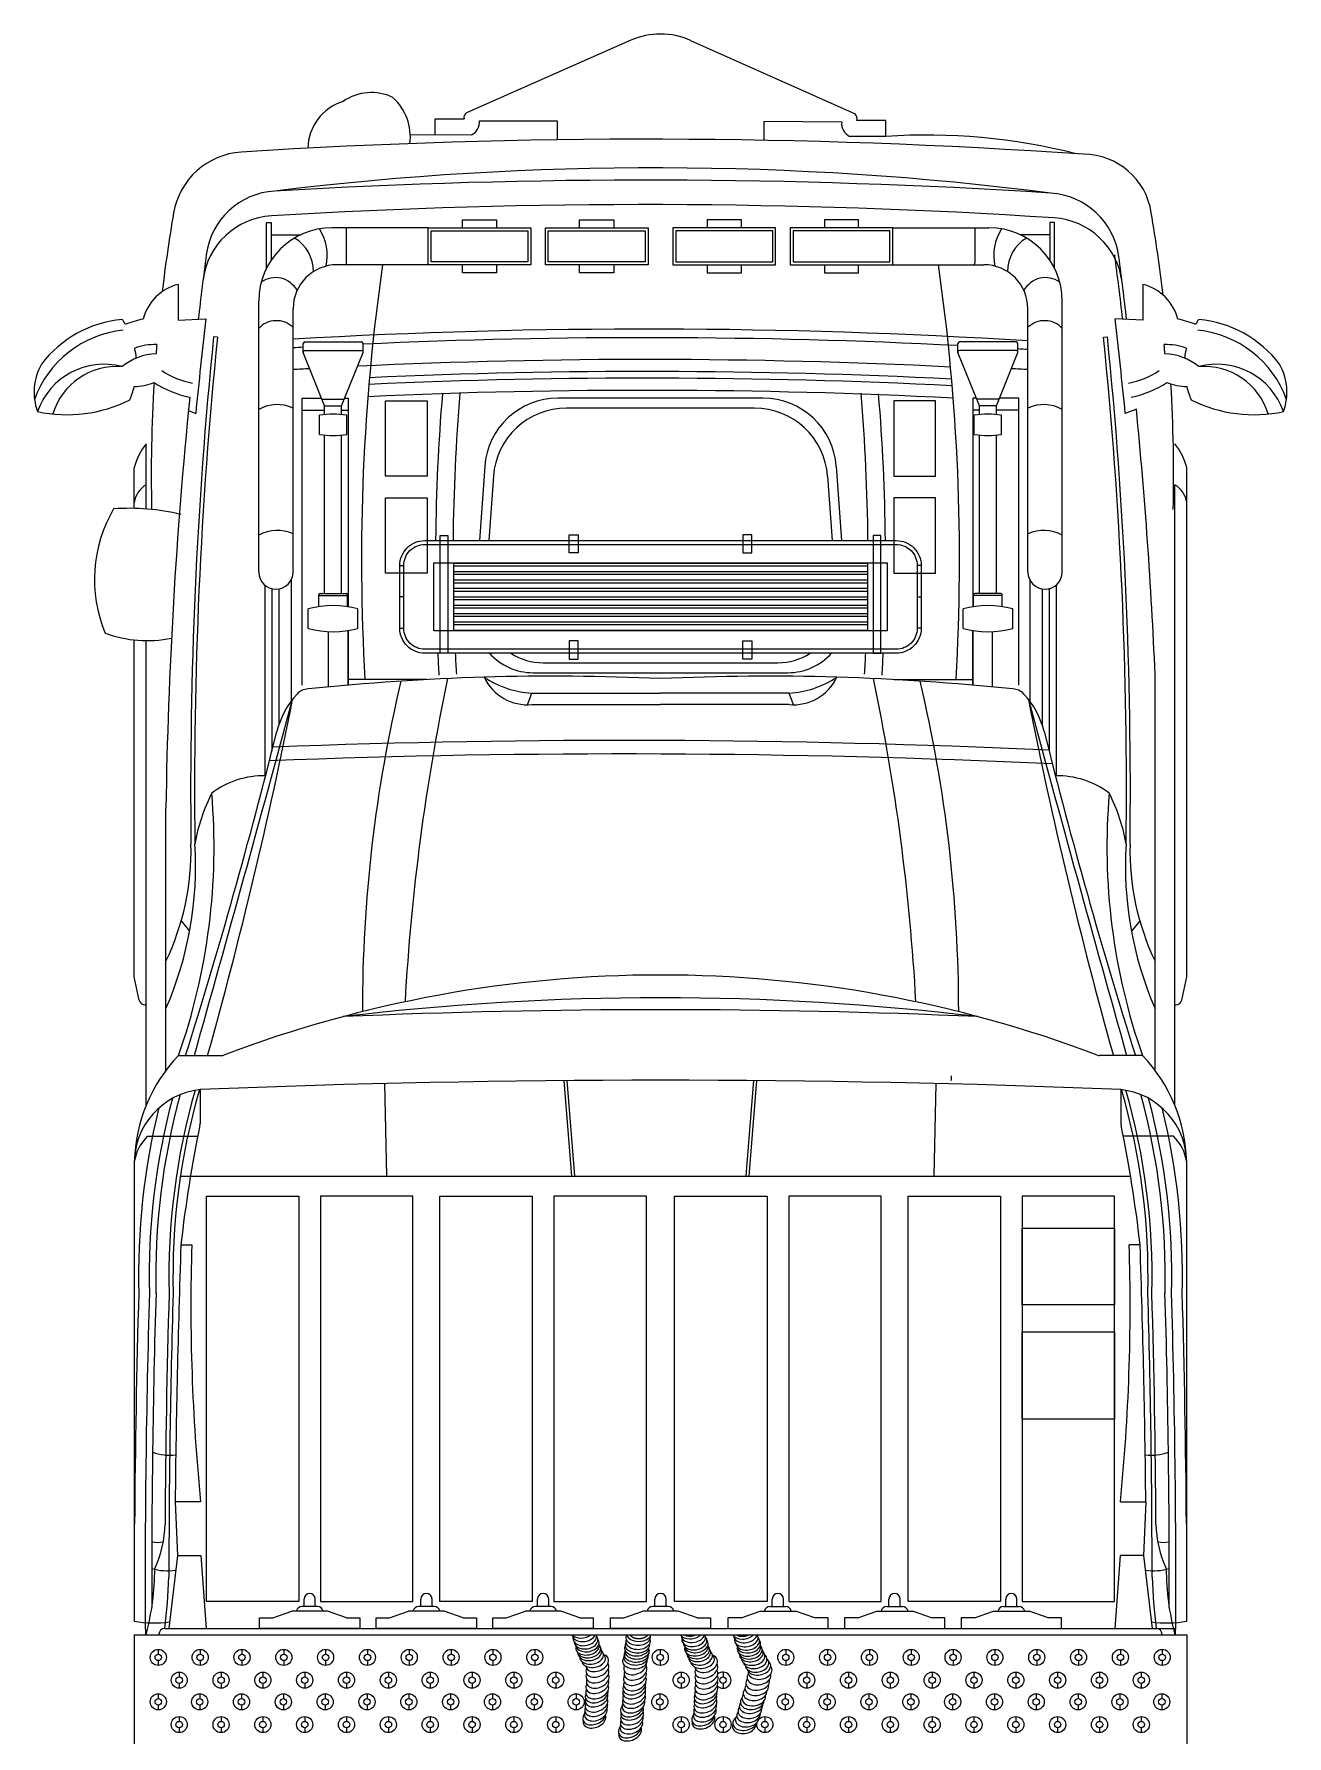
# Model space of a CAD drawing. Header units: millimetres. Extents: x 168688 to 2678837, y 85399 to 2034583.
# Drawn here: x 2167307 to 2594673, y 1232503 to 1812974 of the extents above; entities that cross this region are included whole.
import ezdxf

# ---------------------------------------------------------------- set-up
doc = ezdxf.new("R2010")
doc.units = ezdxf.units.MM

msp = doc.modelspace()

# ---------------------------------------------------------------- hatches: boundary and pattern name
h = msp.add_hatch()
h.set_pattern_fill('ANSI32', color=256, scale=300, angle=135)
h.set_pattern_definition([(180, (-673180, -162956), (-5e-13, -2857.5), []), (180, (-674132.4, -162003.4), (-5e-13, -2857.5), [])])
h.paths.add_polyline_path([(2380990, 1632586), (2310417, 1632586), (2310417, 1609428), (2380990, 1609428)])
h.paths.add_polyline_path([(2451563, 1632586), (2380990, 1632586), (2380990, 1609428), (2451563, 1609428)])

# ---------------------------------------------------------------- linework, layer by layer
for p, q in [((2370911, 1810843), (2314796, 1786062)), ((2391196, 1810804), (2447413, 1785723)), ((2304169, 1778636), (2304169, 1784049)), ((2304169, 1784049), (2314042, 1784049)), ((2319239, 1783411), (2345784, 1783411)), ((2345784, 1783411), (2345784, 1776891)), ((2416243, 1783142), (2416193, 1776622)), ((2442787, 1782938), (2416243, 1783142)), ((2457861, 1783461), (2447988, 1783536)), ((2457820, 1778047), (2457861, 1783461)), ((2295642, 1778698), (2316483, 1778546)), ((2457820, 1778047), (2445505, 1778052)), ((2248151, 1744458), (2258151, 1744458)), ((2301720, 1746908), (2268945, 1746908)), ((2273773, 1746908), (2273773, 1734778)), ((2460259, 1746908), (2493034, 1746908)), ((2488207, 1746908), (2488207, 1734778)), ((2513828, 1744458), (2503828, 1744458)), ((2301720, 1734278), (2270674, 1734278)), ((2460259, 1734278), (2491305, 1734278)), ((2216457, 1727592), (2216457, 1715404)), ((2545522, 1727592), (2545522, 1715404)), ((2243945, 1629517), (2243945, 1721908)), ((2255674, 1629517), (2255674, 1719278)), ((2506305, 1629517), (2506305, 1719278)), ((2518034, 1629517), (2518034, 1721908)), ((2216457, 1715404), (2225958, 1715828)), ((2545522, 1715404), (2536021, 1715828)), ((2229886, 1709615), (2228561, 1709749)), ((2259137, 1704339), (2259137, 1707455)), ((2259637, 1707955), (2279021, 1707955)), ((2279521, 1704339), (2279521, 1707455)), ((2482459, 1704339), (2482459, 1707455)), ((2502342, 1707955), (2482959, 1707955)), ((2502842, 1704339), (2502842, 1707455)), ((2532094, 1709615), (2533418, 1709749)), ((2532094, 1709615), (2533418, 1709749)), ((2533413, 1709615), (2533432, 1709617)), ((2266423, 1686183), (2259137, 1704339)), ((2259601, 1705025), (2279057, 1705025)), ((2272235, 1686183), (2279521, 1704339)), ((2489744, 1686183), (2482459, 1704339)), ((2502378, 1705025), (2482923, 1705025)), ((2495556, 1686183), (2502842, 1704339)), ((2219956, 1684549), (2222454, 1683606)), ((2258735, 1688741), (2265397, 1688741)), ((2258735, 1590900), (2258735, 1688741)), ((2258735, 1684636), (2266423, 1684636)), ((2265523, 1688426), (2273135, 1688426)), ((2266423, 1683196), (2266423, 1686183)), ((2266423, 1686183), (2272235, 1686183)), ((2272235, 1683196), (2272235, 1686183)), ((2272235, 1684636), (2274453, 1684636)), ((2273261, 1688741), (2274453, 1688741)), ((2274453, 1688741), (2274453, 1617652)), ((2415999, 1688753), (2345980, 1688753)), ((2413055, 1685364), (2348925, 1685364)), ((2488718, 1688741), (2487526, 1688741)), ((2487526, 1688741), (2487526, 1617652)), ((2489744, 1684636), (2487526, 1684636)), ((2496456, 1688426), (2488844, 1688426)), ((2489744, 1683196), (2489744, 1686183)), ((2495556, 1686183), (2489744, 1686183)), ((2495556, 1683196), (2495556, 1686183)), ((2503245, 1684636), (2495556, 1684636)), ((2503245, 1688741), (2496583, 1688741)), ((2503245, 1590900), (2503245, 1688741)), ((2543295, 1685030), (2539526, 1683606)), ((2264709, 1676388), (2264709, 1683009)), ((2273949, 1676388), (2273949, 1683009)), ((2488030, 1676388), (2488030, 1683009)), ((2497271, 1676388), (2497271, 1683009)), ((2205566, 1651007), (2205566, 1673216)), ((2266423, 1622209), (2266423, 1676200)), ((2272235, 1622209), (2272235, 1676200)), ((2489744, 1622209), (2489744, 1676200)), ((2495556, 1622209), (2495556, 1676200)), ((2201513, 1651202), (2201513, 1665011)), ((2321043, 1665522), (2319248, 1640220)), ((2323987, 1662132), (2322433, 1640220)), ((2437992, 1662132), (2439546, 1640220)), ((2440937, 1665522), (2442731, 1640220)), ((2560466, 1491363), (2560466, 1665011)), ((2556413, 1447635), (2556413, 1659240)), ((2292077, 1631720), (2293426, 1631720)), ((2310417, 1632586), (2310417, 1609428)), ((2451563, 1632586), (2451563, 1609428)), ((2469902, 1631720), (2468553, 1631720)), ((2254991, 1626770), (2254991, 1585373)), ((2506988, 1626770), (2506988, 1585373)), ((2246010, 1625050), (2246010, 1559959)), ((2248423, 1623818), (2248423, 1568392)), ((2250836, 1623743), (2250836, 1577513)), ((2264427, 1617684), (2264427, 1621709)), ((2264427, 1621463), (2274231, 1621463)), ((2264927, 1622209), (2273731, 1622209)), ((2274231, 1617684), (2274231, 1621709)), ((2293426, 1621007), (2292077, 1621007)), ((2468553, 1621007), (2469902, 1621007)), ((2487748, 1617684), (2487748, 1621709)), ((2497553, 1621463), (2487748, 1621463)), ((2497053, 1622209), (2488248, 1622209)), ((2497553, 1617684), (2497553, 1621709)), ((2511144, 1623743), (2511144, 1577513)), ((2513557, 1623818), (2513557, 1568392)), ((2515969, 1625050), (2515969, 1559959)), ((2260851, 1610187), (2260851, 1616979)), ((2277806, 1610187), (2277806, 1616979)), ((2484173, 1610187), (2484173, 1616979)), ((2501128, 1610187), (2501128, 1616979)), ((2267724, 1590282), (2267724, 1609170)), ((2274453, 1590900), (2274453, 1609514)), ((2274453, 1609514), (2274453, 1590900)), ((2292077, 1610294), (2293426, 1610294)), ((2469902, 1610294), (2468553, 1610294)), ((2487526, 1590900), (2487526, 1609514)), ((2487526, 1609514), (2487526, 1590900)), ((2494255, 1590282), (2494255, 1609170)), ((2201513, 1491363), (2201513, 1606319)), ((2205566, 1447635), (2205566, 1606083)), ((2340945, 1598527), (2421034, 1598527)), ((2301252, 1592795), (2274453, 1592795)), ((2337520, 1595138), (2424459, 1595138)), ((2460727, 1592795), (2487526, 1592795)), ((2549689, 1459516), (2549689, 1594532)), ((2335635, 1584207), (2337146, 1588149)), ((2337146, 1588149), (2380990, 1588149)), ((2424833, 1588149), (2380990, 1588149)), ((2426344, 1584207), (2424833, 1588149)), ((2337146, 1584277), (2380990, 1584277)), ((2424833, 1584277), (2380990, 1584277)), ((2212290, 1459516), (2212290, 1548968)), ((2217504, 1510501), (2220377, 1506962)), ((2544475, 1510501), (2541602, 1506962)), ((2544475, 1510501), (2541602, 1506962)), ((2203202, 1483432), (2201513, 1491363)), ((2558777, 1483432), (2560466, 1491363)), ((2205566, 1481849), (2205159, 1481849)), ((2556413, 1481849), (2556821, 1481849)), ((2216589, 1464600), (2231341, 1464600)), ((2545390, 1464600), (2530638, 1464600)), ((2223916, 1452958), (2223916, 1441224)), ((2287678, 1423446), (2286908, 1455010)), ((2350767, 1423446), (2348178, 1456018)), ((2351764, 1423525), (2349181, 1456026)), ((2410215, 1423525), (2412798, 1456026)), ((2411212, 1423446), (2413801, 1456018)), ((2474302, 1423446), (2475072, 1455010)), ((2538063, 1452958), (2538063, 1441224)), ((2206039, 1437039), (2223117, 1437039)), ((2555940, 1437039), (2538862, 1437039)), ((2201513, 1428370), (2201513, 1271686)), ((2560466, 1271686), (2560466, 1428370)), ((2217247, 1423446), (2541318, 1423446)), ((2217410, 1400061), (2221113, 1400061)), ((2544569, 1400061), (2540866, 1400061)), ((2224122, 1312318), (2215448, 1312318)), ((2215448, 1312318), (2216190, 1294056)), ((2537857, 1312318), (2546531, 1312318)), ((2546531, 1312318), (2545789, 1294056)), ((2216190, 1294056), (2213299, 1269157)), ((2216190, 1294056), (2224241, 1294056)), ((2224241, 1294056), (2226016, 1269157)), ((2537738, 1294056), (2535963, 1269157)), ((2545789, 1294056), (2537738, 1294056)), ((2545789, 1294056), (2548680, 1269157)), ((2259414, 1276625), (2259414, 1279163)), ((2263247, 1276625), (2263247, 1279163)), ((2299224, 1276625), (2299224, 1279163)), ((2303056, 1276625), (2303056, 1279163)), ((2339033, 1276625), (2339033, 1279163)), ((2342866, 1276625), (2342866, 1279163)), ((2379073, 1276625), (2379073, 1279163)), ((2382906, 1276625), (2382906, 1279163)), ((2419114, 1276625), (2419114, 1279163)), ((2422947, 1276625), (2422947, 1279163)), ((2458923, 1276625), (2458923, 1279163)), ((2462756, 1276625), (2462756, 1279163)), ((2498732, 1276625), (2498732, 1279163)), ((2502565, 1276625), (2502565, 1279163)), ((2248785, 1272754), (2255267, 1275098)), ((2267394, 1275098), (2255267, 1275098)), ((2263964, 1276625), (2258697, 1276625)), ((2273877, 1272754), (2267394, 1275098)), ((2288594, 1272754), (2295077, 1275098)), ((2307203, 1275098), (2295077, 1275098)), ((2303773, 1276625), (2298507, 1276625)), ((2313686, 1272754), (2307203, 1275098)), ((2328403, 1272754), (2334886, 1275098)), ((2347012, 1275098), (2334886, 1275098)), ((2343583, 1276625), (2338316, 1276625)), ((2353495, 1272754), (2347012, 1275098)), ((2368443, 1272754), (2374926, 1275098)), ((2387053, 1275098), (2374926, 1275098)), ((2383623, 1276625), (2378356, 1276625)), ((2393536, 1272754), (2387053, 1275098)), ((2408484, 1272754), (2414967, 1275098)), ((2414967, 1275098), (2427093, 1275098)), ((2418397, 1276625), (2423664, 1276625)), ((2433576, 1272754), (2427093, 1275098)), ((2448293, 1272754), (2454776, 1275098)), ((2454776, 1275098), (2466903, 1275098)), ((2458206, 1276625), (2463473, 1276625)), ((2473385, 1272754), (2466903, 1275098)), ((2488102, 1272754), (2494585, 1275098)), ((2494585, 1275098), (2506712, 1275098)), ((2498015, 1276625), (2503282, 1276625)), ((2513195, 1272754), (2506712, 1275098)), ((2201513, 1267050), (2560466, 1267050)), ((2201513, 1267050), (2201513, 1205550)), ((2209909, 1267157), (2209909, 1267050)), ((2211909, 1269157), (2556708, 1269157)), ((2552070, 1267157), (2552070, 1267050)), ((2560466, 1267050), (2560466, 1205550)), ((2209693, 1262048), (2209693, 1260408)), ((2223961, 1262048), (2223961, 1260408)), ((2238229, 1262048), (2238229, 1260408)), ((2252497, 1262048), (2252497, 1260408)), ((2266765, 1262048), (2266765, 1260408)), ((2281033, 1262048), (2281033, 1260408)), ((2295301, 1262048), (2295301, 1260408)), ((2309569, 1262048), (2309569, 1260408)), ((2323837, 1262048), (2323837, 1260408)), ((2338105, 1262048), (2338105, 1260408)), ((2380909, 1262048), (2380909, 1260408)), ((2423713, 1262048), (2423713, 1260408)), ((2437981, 1262048), (2437981, 1260408)), ((2452249, 1262048), (2452249, 1260408)), ((2466517, 1262048), (2466517, 1260408)), ((2480785, 1262048), (2480785, 1260408)), ((2495053, 1262048), (2495053, 1260408)), ((2509321, 1262048), (2509321, 1260408)), ((2523589, 1262048), (2523589, 1260408)), ((2537857, 1262048), (2537857, 1260408)), ((2552125, 1262048), (2552125, 1260408)), ((2209693, 1258202), (2209693, 1256561)), ((2216827, 1254280), (2216827, 1252639)), ((2223961, 1258202), (2223961, 1256561)), ((2231095, 1254280), (2231095, 1252639)), ((2238229, 1258202), (2238229, 1256561)), ((2245363, 1254280), (2245363, 1252639)), ((2252497, 1258202), (2252497, 1256561)), ((2259631, 1254280), (2259631, 1252639)), ((2266765, 1258202), (2266765, 1256561)), ((2273899, 1254280), (2273899, 1252639)), ((2281033, 1258202), (2281033, 1256561)), ((2288167, 1254280), (2288167, 1252639)), ((2295301, 1258202), (2295301, 1256561)), ((2302435, 1254280), (2302435, 1252639)), ((2309569, 1258202), (2309569, 1256561)), ((2316703, 1254280), (2316703, 1252639)), ((2323837, 1258202), (2323837, 1256561)), ((2330971, 1254280), (2330971, 1252639)), ((2338105, 1258202), (2338105, 1256561)), ((2345239, 1254280), (2345239, 1252639)), ((2380909, 1258202), (2380909, 1256561)), ((2388043, 1254280), (2388043, 1252639)), ((2402311, 1254280), (2402311, 1252639)), ((2423713, 1258202), (2423713, 1256561)), ((2430847, 1254280), (2430847, 1252639)), ((2437981, 1258202), (2437981, 1256561)), ((2445115, 1254280), (2445115, 1252639)), ((2452249, 1258202), (2452249, 1256561)), ((2459383, 1254280), (2459383, 1252639)), ((2466517, 1258202), (2466517, 1256561)), ((2473651, 1254280), (2473651, 1252639)), ((2480785, 1258202), (2480785, 1256561)), ((2487919, 1254280), (2487919, 1252639)), ((2495053, 1258202), (2495053, 1256561)), ((2502187, 1254280), (2502187, 1252639)), ((2509321, 1258202), (2509321, 1256561)), ((2516455, 1254280), (2516455, 1252639)), ((2523589, 1258202), (2523589, 1256561)), ((2530723, 1254280), (2530723, 1252639)), ((2537857, 1258202), (2537857, 1256561)), ((2544991, 1254280), (2544991, 1252639)), ((2552125, 1258202), (2552125, 1256561)), ((2216827, 1250433), (2216827, 1248793)), ((2231095, 1250433), (2231095, 1248793)), ((2245363, 1250433), (2245363, 1248793)), ((2259631, 1250433), (2259631, 1248793)), ((2273899, 1250433), (2273899, 1248793)), ((2288167, 1250433), (2288167, 1248793)), ((2302435, 1250433), (2302435, 1248793)), ((2316703, 1250433), (2316703, 1248793)), ((2330971, 1250433), (2330971, 1248793)), ((2345239, 1250433), (2345239, 1248793)), ((2388043, 1250433), (2388043, 1248793)), ((2402311, 1250433), (2402311, 1248793)), ((2430847, 1250433), (2430847, 1248793)), ((2445115, 1250433), (2445115, 1248793)), ((2459383, 1250433), (2459383, 1248793)), ((2473651, 1250433), (2473651, 1248793)), ((2487919, 1250433), (2487919, 1248793)), ((2502187, 1250433), (2502187, 1248793)), ((2516455, 1250433), (2516455, 1248793)), ((2530723, 1250433), (2530723, 1248793)), ((2544991, 1250433), (2544991, 1248793)), ((2209693, 1246888), (2209693, 1245247)), ((2209693, 1243041), (2209693, 1241401)), ((2223808, 1246884), (2223808, 1245243)), ((2223808, 1243037), (2223808, 1241397)), ((2238076, 1246884), (2238076, 1245243)), ((2238076, 1243037), (2238076, 1241397)), ((2252344, 1246884), (2252344, 1245243)), ((2252344, 1243037), (2252344, 1241397)), ((2266612, 1246884), (2266612, 1245243)), ((2266612, 1243037), (2266612, 1241397)), ((2280880, 1246884), (2280880, 1245243)), ((2280880, 1243037), (2280880, 1241397)), ((2295148, 1246884), (2295148, 1245243)), ((2295148, 1243037), (2295148, 1241397)), ((2309416, 1246884), (2309416, 1245243)), ((2309416, 1243037), (2309416, 1241397)), ((2323684, 1246884), (2323684, 1245243)), ((2323684, 1243037), (2323684, 1241397)), ((2337952, 1246884), (2337952, 1245243)), ((2337952, 1243037), (2337952, 1241397)), ((2352220, 1246884), (2352220, 1245243)), ((2352220, 1243037), (2352220, 1241397)), ((2380756, 1246884), (2380756, 1245243)), ((2380756, 1243037), (2380756, 1241397)), ((2423560, 1246884), (2423560, 1245243)), ((2423560, 1243037), (2423560, 1241397)), ((2437828, 1246884), (2437828, 1245243)), ((2437828, 1243037), (2437828, 1241397)), ((2452096, 1246884), (2452096, 1245243)), ((2452096, 1243037), (2452096, 1241397)), ((2466364, 1246884), (2466364, 1245243)), ((2466364, 1243037), (2466364, 1241397)), ((2480632, 1246884), (2480632, 1245243)), ((2480632, 1243037), (2480632, 1241397)), ((2494900, 1246884), (2494900, 1245243)), ((2494900, 1243037), (2494900, 1241397)), ((2509168, 1246884), (2509168, 1245243)), ((2509168, 1243037), (2509168, 1241397)), ((2523436, 1246884), (2523436, 1245243)), ((2523436, 1243037), (2523436, 1241397)), ((2537704, 1246884), (2537704, 1245243)), ((2537704, 1243037), (2537704, 1241397)), ((2551972, 1246884), (2551972, 1245243)), ((2551972, 1243037), (2551972, 1241397)), ((2216827, 1239119), (2216827, 1237479)), ((2231095, 1239119), (2231095, 1237479)), ((2245363, 1239119), (2245363, 1237479)), ((2259631, 1239119), (2259631, 1237479)), ((2273899, 1239119), (2273899, 1237479)), ((2288167, 1239119), (2288167, 1237479)), ((2302435, 1239119), (2302435, 1237479)), ((2316703, 1239119), (2316703, 1237479)), ((2330971, 1239119), (2330971, 1237479)), ((2345239, 1239119), (2345239, 1237479)), ((2388043, 1239119), (2388043, 1237479)), ((2402311, 1239119), (2402311, 1237479)), ((2416579, 1239119), (2416579, 1237479)), ((2430847, 1239119), (2430847, 1237479)), ((2445115, 1239119), (2445115, 1237479)), ((2459383, 1239119), (2459383, 1237479)), ((2473651, 1239119), (2473651, 1237479)), ((2487919, 1239119), (2487919, 1237479)), ((2502187, 1239119), (2502187, 1237479)), ((2516455, 1239119), (2516455, 1237479)), ((2530723, 1239119), (2530723, 1237479)), ((2544991, 1239119), (2544991, 1237479)), ((2216827, 1235273), (2216827, 1233632)), ((2231095, 1235273), (2231095, 1233632)), ((2245363, 1235273), (2245363, 1233632)), ((2259631, 1235273), (2259631, 1233632)), ((2273899, 1235273), (2273899, 1233632)), ((2288167, 1235273), (2288167, 1233632)), ((2302435, 1235273), (2302435, 1233632)), ((2316703, 1235273), (2316703, 1233632)), ((2330971, 1235273), (2330971, 1233632)), ((2345239, 1235273), (2345239, 1233632)), ((2388043, 1235273), (2388043, 1233632)), ((2402311, 1235273), (2402311, 1233632)), ((2416579, 1235273), (2416579, 1233632)), ((2430847, 1235273), (2430847, 1233632)), ((2445115, 1235273), (2445115, 1233632)), ((2459383, 1235273), (2459383, 1233632)), ((2473651, 1235273), (2473651, 1233632)), ((2487919, 1235273), (2487919, 1233632)), ((2502187, 1235273), (2502187, 1233632)), ((2516455, 1235273), (2516455, 1233632)), ((2530723, 1235273), (2530723, 1233632)), ((2544991, 1235273), (2544991, 1233632))]:
    msp.add_line(p, q)
for points in [[(2246615, 1733149), (2246615, 1748736), (2248151, 1748736), (2248151, 1735787)], [(2313410, 1746908), (2313410, 1749605), (2325043, 1749605), (2325043, 1746908)], [(2353414, 1746908), (2353414, 1749605), (2365046, 1749605), (2365046, 1746908)], [(2408566, 1746908), (2408566, 1749605), (2396933, 1749605), (2396933, 1746908)], [(2448569, 1746908), (2448569, 1749605), (2436937, 1749605), (2436937, 1746908)], [(2515365, 1733149), (2515365, 1748736), (2513828, 1748736), (2513828, 1735787)], [(2325043, 1734278), (2325043, 1731581), (2313410, 1731581), (2313410, 1734278)], [(2365046, 1734278), (2365046, 1731581), (2353414, 1731581), (2353414, 1734278)], [(2396933, 1734278), (2396933, 1731581), (2408566, 1731581), (2408566, 1734278)], [(2436937, 1734278), (2436937, 1731581), (2448569, 1731581), (2448569, 1734278)], [(2273877, 1272754), (2278428, 1272754), (2278428, 1269157), (2244234, 1269157), (2244234, 1272754), (2248785, 1272754)], [(2313686, 1272754), (2318237, 1272754), (2318237, 1269157), (2284043, 1269157), (2284043, 1272754), (2288594, 1272754)], [(2353495, 1272754), (2358046, 1272754), (2358046, 1269157), (2323852, 1269157), (2323852, 1272754), (2328403, 1272754)], [(2393536, 1272754), (2398086, 1272754), (2398086, 1269157), (2363893, 1269157), (2363893, 1272754), (2368443, 1272754)], [(2408484, 1272754), (2403933, 1272754), (2403933, 1269157), (2438127, 1269157), (2438127, 1272754), (2433576, 1272754)], [(2448293, 1272754), (2443742, 1272754), (2443742, 1269157), (2477936, 1269157), (2477936, 1272754), (2473385, 1272754)], [(2488102, 1272754), (2483552, 1272754), (2483552, 1269157), (2517745, 1269157), (2517745, 1272754), (2513195, 1272754)]]:
    msp.add_lwpolyline(points)
for points in [[(2301720, 1746908), (2336733, 1746908), (2336733, 1734278), (2301720, 1734278)], [(2302720, 1745908), (2335733, 1745908), (2335733, 1735278), (2302720, 1735278)], [(2341724, 1746908), (2376736, 1746908), (2376736, 1734278), (2341724, 1734278)], [(2342724, 1745908), (2375736, 1745908), (2375736, 1735278), (2342724, 1735278)], [(2420256, 1746908), (2385243, 1746908), (2385243, 1734278), (2420256, 1734278)], [(2419256, 1745908), (2386243, 1745908), (2386243, 1735278), (2419256, 1735278)], [(2460259, 1746908), (2425247, 1746908), (2425247, 1734278), (2460259, 1734278)], [(2459259, 1745908), (2426247, 1745908), (2426247, 1735278), (2459259, 1735278)], [(2287211, 1687825), (2301414, 1687825), (2301414, 1662171), (2287211, 1662171)], [(2474768, 1687825), (2460565, 1687825), (2460565, 1662171), (2474768, 1662171)], [(2287211, 1654743), (2301414, 1654743), (2301414, 1629088), (2287211, 1629088)], [(2474768, 1654743), (2460565, 1654743), (2460565, 1629088), (2474768, 1629088)], [(2305807, 1641937), (2308477, 1641937), (2308477, 1601794), (2305807, 1601794)], [(2349830, 1642201), (2352931, 1642201), (2352931, 1636002), (2349830, 1636002)], [(2412150, 1642201), (2409048, 1642201), (2409048, 1636002), (2412150, 1636002)], [(2456172, 1641937), (2453502, 1641937), (2453502, 1601794), (2456172, 1601794)], [(2303661, 1632586), (2458318, 1632586), (2458318, 1609428), (2303661, 1609428)], [(2349830, 1599813), (2352931, 1599813), (2352931, 1606012), (2349830, 1606012)], [(2412150, 1599813), (2409048, 1599813), (2409048, 1606012), (2412150, 1606012)], [(2226110, 1416595), (2257628, 1416595), (2257628, 1278336), (2226110, 1278336)], [(2296551, 1416595), (2265034, 1416595), (2265034, 1278336), (2296551, 1278336)], [(2305729, 1416595), (2337246, 1416595), (2337246, 1278336), (2305729, 1278336)], [(2376170, 1416595), (2344652, 1416595), (2344652, 1278336), (2376170, 1278336)], [(2385810, 1416595), (2417327, 1416595), (2417327, 1278336), (2385810, 1278336)], [(2456251, 1416595), (2424733, 1416595), (2424733, 1278336), (2456251, 1278336)], [(2465428, 1416595), (2496945, 1416595), (2496945, 1278336), (2465428, 1278336)], [(2535869, 1416595), (2504351, 1416595), (2504351, 1278336), (2535869, 1278336)], [(2504351, 1405726), (2535869, 1405726), (2535869, 1379571), (2504351, 1379571)], [(2504351, 1370297), (2535869, 1370297), (2535869, 1340575), (2504351, 1340575)]]:
    msp.add_lwpolyline(points, close=True)
for points in [[(2300577, 1640220), (2461402, 1640220, -0.4142136), (2469902, 1631720), (2469902, 1610294, -0.4142136), (2461402, 1601794), (2300577, 1601794, -0.4142136), (2292077, 1610294), (2292077, 1631720, -0.4142136)], [(2300577, 1638872), (2461402, 1638872, -0.4142136), (2468553, 1631720), (2468553, 1610294, -0.4142136), (2461402, 1603142), (2300577, 1603142, -0.4142136), (2293426, 1610294), (2293426, 1631720, -0.4142136)]]:
    msp.add_lwpolyline(points, format="xyb", close=True)
for centre, radius in [((2209693, 1259305), 2743), ((2209693, 1259305), 1103), ((2223961, 1259305), 2743), ((2223961, 1259305), 1103), ((2238229, 1259305), 2743), ((2238229, 1259305), 1103), ((2252497, 1259305), 2743), ((2252497, 1259305), 1103), ((2266765, 1259305), 2743), ((2266765, 1259305), 1103), ((2281033, 1259305), 2743), ((2281033, 1259305), 1103), ((2295301, 1259305), 2743), ((2295301, 1259305), 1103), ((2309569, 1259305), 2743), ((2309569, 1259305), 1103), ((2323837, 1259305), 2743), ((2323837, 1259305), 1103), ((2338105, 1259305), 2743), ((2338105, 1259305), 1103), ((2380909, 1259305), 2743), ((2380909, 1259305), 1103), ((2423713, 1259305), 2743), ((2423713, 1259305), 1103), ((2437981, 1259305), 2743), ((2437981, 1259305), 1103), ((2452249, 1259305), 2743), ((2452249, 1259305), 1103), ((2466517, 1259305), 2743), ((2466517, 1259305), 1103), ((2480785, 1259305), 2743), ((2480785, 1259305), 1103), ((2495053, 1259305), 2743), ((2495053, 1259305), 1103), ((2509321, 1259305), 2743), ((2509321, 1259305), 1103), ((2523589, 1259305), 2743), ((2523589, 1259305), 1103), ((2537857, 1259305), 2743), ((2537857, 1259305), 1103), ((2552125, 1259305), 2743), ((2552125, 1259305), 1103), ((2216827, 1251536), 2743), ((2231095, 1251536), 2743), ((2245363, 1251536), 2743), ((2259631, 1251536), 2743), ((2273899, 1251536), 2743), ((2288167, 1251536), 2743), ((2302435, 1251536), 2743), ((2316703, 1251536), 2743), ((2330971, 1251536), 2743), ((2345239, 1251536), 2743), ((2388043, 1251536), 2743), ((2430847, 1251536), 2743), ((2445115, 1251536), 2743), ((2459383, 1251536), 2743), ((2473651, 1251536), 2743), ((2487919, 1251536), 2743), ((2502187, 1251536), 2743), ((2516455, 1251536), 2743), ((2530723, 1251536), 2743), ((2544991, 1251536), 2743), ((2216827, 1251536), 1103), ((2231095, 1251536), 1103), ((2245363, 1251536), 1103), ((2259631, 1251536), 1103), ((2273899, 1251536), 1103), ((2288167, 1251536), 1103), ((2302435, 1251536), 1103), ((2316703, 1251536), 1103), ((2330971, 1251536), 1103), ((2345239, 1251536), 1103), ((2388043, 1251536), 1103), ((2402311, 1251536), 1103), ((2430847, 1251536), 1103), ((2445115, 1251536), 1103), ((2459383, 1251536), 1103), ((2473651, 1251536), 1103), ((2487919, 1251536), 1103), ((2502187, 1251536), 1103), ((2516455, 1251536), 1103), ((2530723, 1251536), 1103), ((2544991, 1251536), 1103), ((2209693, 1244144), 2743), ((2209693, 1244144), 1103), ((2223808, 1244140), 2743), ((2223808, 1244140), 1103), ((2238076, 1244140), 2743), ((2238076, 1244140), 1103), ((2252344, 1244140), 2743), ((2252344, 1244140), 1103), ((2266612, 1244140), 2743), ((2266612, 1244140), 1103), ((2280880, 1244140), 2743), ((2280880, 1244140), 1103), ((2295148, 1244140), 2743), ((2295148, 1244140), 1103), ((2309416, 1244140), 2743), ((2309416, 1244140), 1103), ((2323684, 1244140), 2743), ((2323684, 1244140), 1103), ((2337952, 1244140), 2743), ((2337952, 1244140), 1103), ((2352220, 1244140), 2743), ((2352220, 1244140), 1103), ((2380756, 1244140), 2743), ((2380756, 1244140), 1103), ((2423560, 1244140), 2743), ((2423560, 1244140), 1103), ((2437828, 1244140), 2743), ((2437828, 1244140), 1103), ((2452096, 1244140), 2743), ((2452096, 1244140), 1103), ((2466364, 1244140), 2743), ((2466364, 1244140), 1103), ((2480632, 1244140), 2743), ((2480632, 1244140), 1103), ((2494900, 1244140), 2743), ((2494900, 1244140), 1103), ((2509168, 1244140), 2743), ((2509168, 1244140), 1103), ((2523436, 1244140), 2743), ((2523436, 1244140), 1103), ((2537704, 1244140), 2743), ((2537704, 1244140), 1103), ((2551972, 1244140), 2743), ((2551972, 1244140), 1103), ((2216827, 1236376), 2743), ((2216827, 1236376), 1103), ((2231095, 1236376), 2743), ((2231095, 1236376), 1103), ((2245363, 1236376), 2743), ((2245363, 1236376), 1103), ((2259631, 1236376), 2743), ((2259631, 1236376), 1103), ((2273899, 1236376), 2743), ((2273899, 1236376), 1103), ((2288167, 1236376), 2743), ((2288167, 1236376), 1103), ((2302435, 1236376), 2743), ((2302435, 1236376), 1103), ((2316703, 1236376), 2743), ((2316703, 1236376), 1103), ((2330971, 1236376), 2743), ((2330971, 1236376), 1103), ((2345239, 1236376), 2743), ((2345239, 1236376), 1103), ((2388043, 1236376), 2743), ((2388043, 1236376), 1103), ((2402311, 1236376), 2743), ((2402311, 1236376), 1103), ((2416579, 1236376), 2743), ((2416579, 1236376), 1103), ((2430847, 1236376), 2743), ((2430847, 1236376), 1103), ((2445115, 1236376), 2743), ((2445115, 1236376), 1103), ((2459383, 1236376), 2743), ((2459383, 1236376), 1103), ((2473651, 1236376), 2743), ((2473651, 1236376), 1103), ((2487919, 1236376), 2743), ((2487919, 1236376), 1103), ((2502187, 1236376), 2743), ((2502187, 1236376), 1103), ((2516455, 1236376), 2743), ((2516455, 1236376), 1103), ((2530723, 1236376), 2743), ((2530723, 1236376), 1103), ((2544991, 1236376), 2743), ((2544991, 1236376), 1103)]:
    msp.add_circle(centre, radius)
for centre, radius, start, end in [((2381010, 1787974), 25000, 65.955971, 113.82645), ((2277773, 1773648), 17095, 107.239767, 178.724997), ((2282378, 1776113), 16902, 64.265017, 124.90438), ((2277366, 1777840), 18297, 352.984144, 47.541801), ((2315640, 1784598), 1690, 119.992002, 198.958745), ((2314363, 1782960), 4897, 295.658013, 5.290111), ((2447659, 1782449), 4897, 174.270965, 243.903063), ((2445583, 1784072), 2465, 347.436352, 42.057509), ((2376044, -388609), 2165712, 86.048176, 93.655228), ((2471719, 1571473), 207041, 75.73273, 93.84938), ((2239568, 1747748), 25000, 93.655228, 170.229842), ((2525255, 1748590), 23362, 8.369491, 89.829487), ((2378951, 703467), 1063864, 82.698933, 96.995999), ((2250844, 1734453), 25000, 93.374893, 172.517632), ((2250844, 1734453), 25000, 93.374893, 172.517632), ((2376044, -388609), 2151751, 86.320039, 93.374893), ((2376044, -388609), 2143396, 86.276166, 93.417621), ((2512546, 1733757), 25000, 7.457416, 86.320039), ((2512546, 1733757), 25000, 7.457416, 86.320039), ((2733855, 1662635), 526561, 170.229842, 173.187415), ((2249759, 1726019), 25000, 93.417621, 172.819597), ((2513628, 1725314), 25000, 7.155168, 86.276166), ((2029444, 1662635), 526561, 6.686521, 9.770158), ((2268945, 1721908), 25000, 90, 180), ((2249249, 1731906), 13406, 0.206308, 58.963157), ((2250020, 1737429), 17278, 347.869142, 31.843033), ((2493034, 1721908), 25000, 0, 90), ((2511959, 1737429), 17278, 148.156967, 192.130858), ((2512730, 1731906), 13406, 121.036843, 179.793692), ((3850645, 1524336), 1638540, 172.517632, 173.29281), ((911335, 1524336), 1638540, 6.70719, 7.482368), ((912654, 1524336), 1638540, 6.705104, 7.457416), ((2249650, 1721559), 8341, 28.003562, 125.674911), ((2270674, 1719278), 15000, 90, 180), ((2274273, 1734778), 500, 180, 270), ((2982341, 1633862), 703349, 171.791966, 183.347299), ((1779638, 1633862), 703349, 356.652701, 8.208034), ((1779638, 1633862), 703349, 356.652701, 8.208034), ((2487707, 1734778), 500, 270, 0), ((2491305, 1719278), 15000, 0, 90), ((2512330, 1721559), 8341, 54.325089, 151.996438), ((2220481, 1711623), 16468, 104.141203, 165.572396), ((2541499, 1711623), 16468, 14.427604, 75.858797), ((2201137, 1676391), 39437, 95.441643, 142.480794), ((2173892, 1699630), 28446, 30.165423, 34.276899), ((2210490, 1684703), 31590, 100.871261, 112.333263), ((3853061, 1522572), 1638540, 173.226518, 174.359897), ((2250014, 1707007), 8209, 46.407701, 137.6714), ((2511965, 1707007), 8209, 42.3286, 133.592299), ((908918, 1522572), 1638540, 5.640103, 6.773482), ((2551489, 1684703), 31590, 67.666737, 79.128739), ((2588087, 1699630), 28446, 145.723101, 149.834577), ((2560842, 1676391), 39437, 37.519206, 84.558357), ((2201137, 1676391), 35694, 95.441643, 160.564597), ((2208279, 1688785), 18271, 87.207675, 111.246571), ((2733855, 1662635), 526561, 175.163101, 175.499022), ((3747715, 1555265), 1526989, 174.193496, 180.696654), ((3747715, 1555265), 1525657, 174.193496, 180.696654), ((2376044, -388609), 2100947, 86.445305, 93.28445), ((2259637, 1707455), 500, 90, 180), ((2279021, 1707455), 500, 0, 90), ((2376044, -388609), 2098013, 87.09261, 92.636933), ((2482959, 1707455), 500, 90, 180), ((2502342, 1707455), 500, 0, 90), ((1014264, 1555265), 1525657, 359.303346, 5.806504), ((1014264, 1555265), 1526989, 359.303346, 5.806504), ((2553701, 1688785), 18271, 68.753429, 92.792325), ((2028125, 1662635), 526561, 4.500978, 4.836899), ((2560842, 1676391), 35694, 19.435403, 84.558357), ((2209878, 1683973), 20008, 92.751325, 128.81289), ((2173892, 1699630), 28446, 5.685608, 12.556915), ((2376044, -388609), 2098013, 93.194322, 93.289049), ((2259601, 1704525), 500, 90, 201.86562), ((2376044, -388609), 2090586, 87.151727, 92.697829), ((2279057, 1704525), 500, 338.13438, 90), ((2482923, 1704525), 500, 90, 201.86562), ((2502378, 1704525), 500, 338.13438, 90), ((2376044, -388609), 2098013, 86.440328, 86.535081), ((2552101, 1683973), 20008, 51.18711, 87.248675), ((2588087, 1699630), 28446, 167.443085, 174.314392), ((2186563, 1690830), 19256, 150.167182, 200.099096), ((2191215, 1676270), 24083, 75.273263, 160.743887), ((2195642, 1676663), 22962, 85.766479, 162.982913), ((2227591, 1724178), 30924, 237.241618, 258.424983), ((2376044, -388609), 2090586, 93.144978, 93.300747), ((2376044, -388609), 2084224, 87.127358, 92.599297), ((2376044, -388609), 2086483, 87.135841, 92.591072), ((2385936, -388609), 2090586, 86.699253, 86.855022), ((2534388, 1724178), 30924, 281.575017, 302.758382), ((2570764, 1676270), 24083, 19.256113, 104.726737), ((2566337, 1676663), 22962, 17.017087, 94.233521), ((2575417, 1690830), 19256, 339.900904, 29.832818), ((2173892, 1699630), 28446, 336.250383, 345.926367), ((2201039, 1712072), 19365, 271.318387, 291.813151), ((2733855, 1662635), 526561, 176.574874, 181.283378), ((2227591, 1724178), 35773, 237.241618, 258.424983), ((2376044, -388609), 2080061, 87.112209, 92.613969), ((2982341, 1633862), 678092, 175.226407, 179.46276), ((2982341, 1633862), 672137, 175.167631, 179.458), ((1779638, 1633862), 672137, 0.542, 4.832369), ((1779638, 1633862), 678092, 0.53724, 4.773593), ((2534388, 1724178), 35773, 281.575017, 302.758382), ((2560941, 1712072), 19365, 248.186849, 268.681613), ((2029444, 1662635), 526561, 358.716622, 3.372538), ((2588087, 1699630), 28446, 194.073633, 203.749617), ((2178582, 1730840), 47709, 257.774778, 296.579483), ((3850645, 1524336), 1638540, 174.227743, 179.138652), ((2250261, 1673542), 13054, 65.502139, 118.935401), ((2345980, 1663753), 25000, 90, 175.944126), ((2348925, 1660364), 25000, 90, 175.944126), ((2413055, 1660364), 25000, 4.055874, 90), ((2415999, 1663753), 25000, 4.055874, 90), ((2511718, 1673542), 13054, 61.064599, 114.497861), ((912654, 1524336), 1638540, 2.455332, 5.628099), ((2583397, 1730840), 47709, 243.420517, 282.225222), ((2269329, 1648728), 34590, 82.324197, 97.675803), ((2492650, 1648728), 34590, 82.324197, 97.675803), ((2220791, 1660594), 19778, 140.338783, 167.094602), ((2269329, 1710668), 34590, 262.324197, 277.675803), ((2492650, 1710668), 34590, 262.324197, 277.675803), ((2541188, 1660594), 19778, 12.905398, 39.661217), ((2541188, 1660594), 19778, 12.905398, 39.661217), ((2209492, 1652235), 8030, 119.269444, 173.502728), ((2552487, 1652235), 8030, 6.497272, 60.730556), ((2235299, 1626947), 47393, 149.492132, 202.67283), ((2200016, 1578097), 73120, 76.262654, 94.352733), ((2250261, 1630656), 13054, 65.502139, 118.935401), ((2511718, 1630656), 13054, 61.064599, 114.497861), ((2249810, 1629517), 5864, 180, 0), ((2512170, 1629517), 5864, 180, 0), ((2264927, 1621709), 500, 90, 180), ((2273731, 1621709), 500, 0, 90), ((2488248, 1621709), 500, 90, 180), ((2497053, 1621709), 500, 0, 90), ((2269329, 1583443), 34590, 75.813215, 104.186785), ((2492650, 1583443), 34590, 75.813215, 104.186785), ((2205911, 1646985), 40903, 249.473456, 281.674967), ((2269329, 1643723), 34590, 255.813215, 284.186785), ((2492650, 1643723), 34590, 255.813215, 284.186785), ((2982341, 1633862), 678092, 182.710632, 183.347299), ((2982341, 1633862), 672137, 182.734666, 183.347299), ((2337520, 1615138), 20000, 221.85135, 270), ((2340945, 1618527), 20000, 236.789196, 270), ((2421034, 1618527), 20000, 270, 303.210804), ((2424459, 1615138), 20000, 270, 318.14865), ((1779638, 1633862), 672137, 356.652701, 357.265334), ((1779638, 1633862), 678092, 356.652701, 357.289368), ((2344520, 790449), 803512, 87.398587, 95.978057), ((2767709, 1479664), 488422, 166.670302, 180.015289), ((3035748, 1441614), 743030, 168.23269, 176.8148), ((2339100, 1621026), 32935, 236.342949, 266.598831), ((2335635, 1600536), 16329, 205.089983, 275.309321), ((2417459, 790449), 803512, 84.021943, 92.601413), ((2422879, 1621026), 32935, 273.401169, 303.657051), ((2426344, 1600536), 16329, 264.690679, 334.910017), ((1726231, 1441614), 743030, 3.1852, 11.76731), ((1994271, 1479664), 488422, 359.984711, 13.329698), ((-11110177, 5208603), 13847911, 344.3139559, 344.8353163), ((688064, 1896128), 1597829, 344.331482, 348.810754), ((2278997, 1567652), 29838, 137.357105, 165.656282), ((2260861, 1584517), 5074, 90.279574, 138.713103), ((2501118, 1584517), 5074, 41.286897, 89.720426), ((2482982, 1567652), 29838, 14.343718, 42.642895), ((15872156, 5208603), 13847911, 195.1646837, 195.6860441), ((4073916, 1896128), 1597829, 191.189246, 195.668518), ((442528, 2024362), 1862570, 342.510414, 346.040513), ((4319452, 2024362), 1862570, 193.959487, 197.489586), ((2368364, -1577006), 3144437, 87.333253, 92.20119), ((2368364, -1577006), 3149052, 87.358762, 92.176478), ((2245487, 1531040), 28924, 88.446341, 127.415184), ((2516492, 1531040), 28924, 52.584816, 91.553659), ((2014322, 1535639), 214379, 340.647868, 4.916691), ((2281781, 1526529), 60474, 152.968737, 170.302786), ((2747657, 1535639), 214379, 175.083309, 199.352132), ((2480198, 1526529), 60474, 9.697214, 27.031263), ((2101559, 1529055), 120855, 336.381559, 3.633988), ((2133320, 1534538), 87548, 334.424277, 1.369831), ((2660421, 1529055), 120855, 176.366012, 203.618441), ((2628659, 1534538), 87548, 178.630169, 205.575723), ((2628659, 1534538), 87548, 178.630169, 205.575723), ((2380990, 1072246), 419794, 69.219328, 110.780672), ((2205159, 1483849), 2000, 192.02343, 270), ((2380990, 569495), 914776, 83.2044, 96.7956), ((2556821, 1483849), 2000, 270, 347.97657), ((2380990, -1017768), 2497958, 87.516441, 92.483559), ((2255913, 1426985), 54417, 136.272474, 178.541946), ((2231341, 1466600), 2000, 270, 290.780672), ((2530638, 1466600), 2000, 249.219328, 270), ((2506067, 1426985), 54417, 1.458054, 43.727526), ((2455204, 1456930), 25000, 357.980684, 1.567922), ((2455204, 1456930), 25000, 357.980684, 1.567922), ((2226686, 1427935), 25176, 96.31489, 180.990416), ((2442815, 1389377), 233985, 164.670291, 181.457724), ((2442815, 1389377), 229499, 163.979985, 181.457724), ((2442815, 1389377), 228126, 163.822669, 181.457724), ((2380990, -2400713), 3856871, 87.665951, 92.334049), ((2535294, 1427935), 25176, 359.009584, 83.68511), ((2319165, 1389377), 228126, 358.542276, 16.177331), ((2319165, 1389377), 229499, 358.542276, 16.020015), ((2319165, 1389377), 233985, 358.542276, 15.329709), ((2442815, 1389377), 239877, 166.178319, 181.457724), ((2442815, 1389377), 236223, 165.139282, 181.457724), ((2319165, 1389377), 236223, 358.542276, 14.860718), ((2319165, 1389377), 239877, 358.542276, 13.821681), ((2675323, 1348324), 460826, 168.420685, 173.553722), ((2221916, 1441224), 2000, 348.420685, 0), ((2540063, 1441224), 2000, 180, 191.579315), ((2086657, 1348324), 460826, 6.446278, 11.579315), ((2216480, 1426072), 15142, 133.591329, 171.272086), ((2545499, 1426072), 15142, 8.727914, 46.408671), ((5879304, 1274270), 3664054, 178.032579, 179.405024), ((2895307, 1379254), 674514, 178.232281, 185.695202), ((1866673, 1379254), 674514, 354.304798, 1.767719), ((-1117325, 1274270), 3664054, 0.594976, 1.967421), ((5444612, 1286660), 3243036, 178.282675, 179.679018), ((5444612, 1286660), 3239387, 178.282675, 180.346862), ((5444612, 1286660), 3237154, 178.282675, 180.183013), ((5444612, 1286660), 3232674, 178.282675, 179.679018), ((5444612, 1286660), 3231299, 178.282675, 180), ((-682633, 1286660), 3231299, 0, 1.717325), ((-682633, 1286660), 3232674, 0.320982, 1.717325), ((-682633, 1286660), 3237154, 359.816987, 1.717325), ((-682633, 1286660), 3239387, 359.653138, 1.717325), ((-682633, 1286660), 3243036, 0.320982, 1.717325), ((2213547, 1346008), 17725, 250.87169, 276.816519), ((2548433, 1346008), 17725, 263.183481, 289.12831), ((2175346, 1305197), 36645, 334.807137, 359.332334), ((2586633, 1305197), 36645, 180.667666, 205.192863), ((2209371, 1308225), 9708, 258.774518, 282.164208), ((2552609, 1308225), 9708, 257.835792, 281.225482), ((2119532, 1289823), 88973, 345.16958, 359.855581), ((2212871, 1308604), 19759, 254.105649, 277.959468), ((2549108, 1308604), 19759, 262.040532, 285.894351), ((2642447, 1289823), 88973, 180.144419, 194.83042), ((2021483, 1293238), 191943, 352.792692, 358.036092), ((2740496, 1293238), 191943, 181.963908, 187.207308), ((2261331, 1279163), 1916, 0, 180), ((2301140, 1279163), 1916, 0, 180), ((2340949, 1279163), 1916, 0, 180), ((2380990, 1279163), 1916, 0, 180), ((2421030, 1279163), 1916, 0, 180), ((2460839, 1279163), 1916, 0, 180), ((2500648, 1279163), 1916, 0, 180), ((2208506, 1308690), 37659, 259.299283, 277.707049), ((2258697, 1274625), 2000, 90, 166.326514), ((2263964, 1274625), 2000, 13.673486, 90), ((2298507, 1274625), 2000, 90, 166.326514), ((2303773, 1274625), 2000, 13.673486, 90), ((2338316, 1274625), 2000, 90, 166.326514), ((2343583, 1274625), 2000, 13.673486, 90), ((2378356, 1274625), 2000, 90, 166.326514), ((2383623, 1274625), 2000, 13.673486, 90), ((2418397, 1274625), 2000, 90, 166.326514), ((2423664, 1274625), 2000, 13.673486, 90), ((2458206, 1274625), 2000, 90, 166.326514), ((2463473, 1274625), 2000, 13.673486, 90), ((2498015, 1274625), 2000, 90, 166.326514), ((2503282, 1274625), 2000, 13.673486, 90), ((2553473, 1308690), 37659, 262.292951, 280.700717), ((2211909, 1267157), 2000, 90, 180), ((2550070, 1267157), 2000, 0, 90), ((2402311, 1251536), 2743, 223.985482, 131.784413)]:
    msp.add_arc(centre, radius, start, end)
for centre, major_axis, start_param, end_param in [((2354317, 1268710), (4025, 632), 3.5479113, 5.4225184), ((2354885, 1267486), (4025, 632), 3.0926103, 5.8997836), ((2355141, 1266098), (4025, 632), 2.9014095, 6.4023747), ((2355595, 1264962), (4025, 632), 3.0758441, 6.657289), ((2356021, 1263997), (4025, 632), 3.2800802, 6.6503106), ((2391483, 1268406), (4025, 632), 3.4193005, 5.5511293), ((2392052, 1267182), (4025, 632), 3.0926103, 6.0086599), ((2392307, 1265794), (4025, 632), 2.9014095, 6.5590199), ((2392762, 1264658), (4025, 632), 3.0758441, 6.657289), ((2409402, 1268322), (4025, 632), 3.385364, 5.5850657), ((2409971, 1267098), (4025, 632), 3.0926103, 6.0386518), ((2410226, 1265710), (4025, 632), 2.9014095, 6.5590199), ((2410681, 1264574), (4025, 632), 3.0758441, 6.657289), ((2356096, 1262911), (4025, 632), 2.8077852, 6.4216728), ((2356543, 1261941), (4025, 632), 3.1411421, 6.6634967), ((2356906, 1260987), (4025, 632), 3.1008552, 6.6092597), ((2357476, 1259784), (4025, 632), 3.1015475, 6.7184525), ((2358176, 1258665), (4025, 632), 3.1928766, 6.7956461), ((2359391, 1257430), (3762, 1563), 2.960314, 6.9122033), ((2393262, 1262608), (4025, 632), 2.8077852, 6.4216728), ((2393188, 1263693), (4025, 632), 3.2800802, 6.6503106), ((2393709, 1261637), (4025, 632), 3.1411421, 6.6634967), ((2394073, 1260684), (4025, 632), 3.1008552, 6.6092597), ((2394643, 1259481), (4025, 632), 3.1015475, 6.7184525), ((2395343, 1258361), (4025, 632), 3.1928766, 6.7956461), ((2396557, 1257127), (3762, 1563), 2.960314, 6.9122033), ((2411182, 1262524), (4025, 632), 2.8077852, 6.4216728), ((2411107, 1263609), (4025, 632), 3.2800802, 6.6503106), ((2411628, 1261553), (4025, 632), 3.1411421, 6.6634967), ((2411992, 1260600), (4025, 632), 3.1008552, 6.6092597), ((2412562, 1259397), (4025, 632), 3.1015475, 6.7184525), ((2413262, 1258277), (4025, 632), 3.1928766, 6.7956461), ((2359473, 1253612), (3762, 1563), 2.5291396, 6.3494488), ((2359468, 1255530), (3762, 1563), 2.55735, 6.3770295), ((2372298, 1252743), (3762, 1563), 2.4804884, 6.2486239), ((2372342, 1256361), (3762, 1563), 2.5291396, 6.3494488), ((2372474, 1254551), (3762, 1563), 2.5947533, 6.3861922), ((2396639, 1253308), (3762, 1563), 2.5291396, 6.3494488), ((2396635, 1255226), (3762, 1563), 2.55735, 6.3770295), ((2413869, 1257065), (4025, 632), 3.1131429, 6.7373394), ((2414522, 1256085), (4025, 632), 3.2414461, 6.7908643), ((2414975, 1254620), (4025, 632), 2.960314, 6.6607662), ((2359416, 1248148), (3762, 1563), 2.5361425, 6.3285154), ((2359429, 1249993), (3762, 1563), 2.4804884, 6.2486239), ((2359605, 1251802), (3762, 1563), 2.5947533, 6.3861922), ((2372021, 1246391), (3762, 1563), 2.5529607, 6.3133604), ((2372031, 1248149), (3762, 1563), 2.5997854, 6.2262072), ((2372077, 1249542), (3762, 1563), 2.5187378, 6.1228685), ((2372286, 1250897), (3762, 1563), 2.5361425, 6.3285154), ((2396583, 1247844), (3762, 1563), 2.5361425, 6.3285154), ((2396596, 1249690), (3762, 1563), 2.4804884, 6.2486239), ((2396771, 1251498), (3762, 1563), 2.5947533, 6.3861922), ((2413258, 1247383), (4025, 632), 2.4804884, 6.2486239), ((2413855, 1249099), (4025, 632), 2.5947533, 6.3861922), ((2414154, 1250890), (4025, 632), 2.5291396, 6.3494488), ((2414602, 1252755), (4025, 632), 2.55735, 6.3770295), ((2359073, 1242175), (3762, 1563), 2.5721353, 6.2230315), ((2359152, 1243642), (3762, 1563), 2.5529607, 6.3133604), ((2359162, 1245399), (3762, 1563), 2.5997854, 6.2262072), ((2359208, 1246792), (3762, 1563), 2.5187378, 6.1228685), ((2371250, 1242004), (3762, 1563), 2.324551, 5.9175477), ((2371341, 1240926), (3762, 1563), 2.7357695, 6.2612153), ((2371794, 1243343), (3762, 1563), 2.5236538, 6.2110799), ((2371942, 1244924), (3762, 1563), 2.5721353, 6.2230315), ((2396240, 1241871), (3762, 1563), 2.5721353, 6.2230315), ((2396318, 1243338), (3762, 1563), 2.5529607, 6.3133604), ((2396328, 1245096), (3762, 1563), 2.5997854, 6.2262072), ((2396374, 1246489), (3762, 1563), 2.5187378, 6.1228685), ((2411490, 1241277), (4025, 632), 2.5529607, 6.3133604), ((2411914, 1242982), (4025, 632), 2.5997854, 6.2262072), ((2412288, 1244325), (4025, 632), 2.5187378, 6.1228685), ((2412810, 1245593), (4025, 632), 2.5361425, 6.3285154), ((2358381, 1239255), (3762, 1563), 2.324551, 5.9175477), ((2358472, 1238176), (3762, 1563), 2.7357695, 6.2612153), ((2358925, 1240594), (3762, 1563), 2.5236538, 6.2110799), ((2371071, 1236197), (3762, 1563), 2.5236538, 6.2110799), ((2371218, 1237777), (3762, 1563), 2.5721353, 6.2230315), ((2371297, 1239245), (3762, 1563), 2.5529607, 6.3133604), ((2395548, 1238951), (3762, 1563), 2.324551, 5.9175477), ((2395638, 1237873), (3762, 1563), 2.7357695, 6.2612153), ((2396092, 1240290), (3762, 1563), 2.5236538, 6.2110799), ((2409540, 1236126), (4025, 632), 2.7357695, 6.2612153), ((2409706, 1237195), (4025, 632), 2.324551, 5.9175477), ((2410551, 1238368), (4025, 632), 2.5236538, 6.2110799), ((2411067, 1239869), (4025, 632), 2.5721353, 6.2230315), ((2370526, 1234858), (3762, 1563), 2.324551, 5.9175477), ((2370617, 1233779), (3762, 1563), 2.7357695, 6.2612153)]:
    msp.add_ellipse(centre, major_axis=major_axis, ratio=0.6788354, start_param=start_param, end_param=end_param)
at = {"extrusion": (0, 0, -1)}
for centre, start_param, end_param in [((2373352, 1266109), 3.0926103, 6.7166493), ((2373359, 1264698), 2.9014095, 6.5590199), ((2373683, 1267417), 3.3207419, 6.1956662), ((2372573, 1259349), 3.1008552, 6.6092597), ((2372753, 1260353), 3.1411421, 6.6634967), ((2372884, 1262470), 3.2800802, 6.6503106), ((2373123, 1263498), 3.0758441, 6.657289), ((2373012, 1261390), 2.8077852, 6.4216728), ((2372236, 1258061), 3.1015475, 6.7184525)]:
    msp.add_ellipse(centre, major_axis=(-4072, -127), ratio=0.6788354, start_param=start_param, end_param=end_param, dxfattribs=at)
for points, knots in [([(2373739, 1265631), (2373684, 1265629), (2373630, 1265628), (2373484, 1265629), (2373392, 1265631), (2373211, 1265642), (2373121, 1265649), (2372942, 1265669), (2372854, 1265682), (2372680, 1265711), (2372594, 1265728), (2372426, 1265767), (2372344, 1265789), (2372183, 1265836), (2372105, 1265862), (2371953, 1265917), (2371879, 1265946), (2371738, 1266009), (2371669, 1266041), (2371538, 1266110), (2371476, 1266145), (2371368, 1266212), (2371320, 1266243), (2371231, 1266307), (2371188, 1266339), (2371108, 1266405), (2371070, 1266438), (2370999, 1266504), (2370966, 1266538), (2370904, 1266605), (2370876, 1266638), (2370823, 1266705), (2370799, 1266738), (2370756, 1266804), (2370736, 1266837), (2370704, 1266896), (2370691, 1266923), (2370667, 1266976), (2370656, 1267002), (2370644, 1267035), (2370641, 1267042), (2370639, 1267050)], [-1.5707963, -1.5707963, -1.5707963, -1.5707963, -1.5226878, -1.5226878, -1.4421781, -1.4421781, -1.3616684, -1.3616684, -1.2811586, -1.2811586, -1.2006489, -1.2006489, -1.1201392, -1.1201392, -1.0396295, -1.0396295, -0.9591197, -0.9591197, -0.87861, -0.87861, -0.7981003, -0.7981003, -0.7312819, -0.7312819, -0.6644635, -0.6644635, -0.597645, -0.597645, -0.5308266, -0.5308266, -0.4640082, -0.4640082, -0.3971898, -0.3971898, -0.3303714, -0.3303714, -0.2743627, -0.2743627, -0.218354, -0.218354, -0.2024767, -0.2024767, -0.2024767, -0.2024767]), ([(2376675, 1267050), (2376667, 1267033), (2376659, 1267017), (2376634, 1266969), (2376615, 1266937), (2376575, 1266873), (2376553, 1266840), (2376504, 1266775), (2376478, 1266742), (2376422, 1266675), (2376391, 1266642), (2376327, 1266576), (2376292, 1266543), (2376220, 1266478), (2376181, 1266446), (2376100, 1266381), (2376058, 1266350), (2375969, 1266288), (2375923, 1266257), (2375827, 1266197), (2375777, 1266168), (2375674, 1266112), (2375621, 1266084), (2375511, 1266031), (2375454, 1266005), (2375338, 1265956), (2375279, 1265933), (2375158, 1265888), (2375096, 1265867), (2374969, 1265827), (2374905, 1265808), (2374775, 1265773), (2374708, 1265757), (2374574, 1265728), (2374506, 1265714), (2374369, 1265690), (2374300, 1265680), (2374161, 1265661), (2374091, 1265654), (2373950, 1265641), (2373880, 1265637), (2373786, 1265633), (2373762, 1265632), (2373739, 1265631)], [3.4751523, 3.4751523, 3.4751523, 3.4751523, 3.5076866, 3.5076866, 3.570016, 3.570016, 3.6323455, 3.6323455, 3.6946749, 3.6946749, 3.7570043, 3.7570043, 3.8193337, 3.8193337, 3.8816632, 3.8816632, 3.9439926, 3.9439926, 4.006322, 4.006322, 4.0686515, 4.0686515, 4.1309809, 4.1309809, 4.1933103, 4.1933103, 4.2556398, 4.2556398, 4.3179692, 4.3179692, 4.3802986, 4.3802986, 4.4426281, 4.4426281, 4.5049575, 4.5049575, 4.5672869, 4.5672869, 4.6296164, 4.6296164, 4.6919458, 4.6919458, 4.712389, 4.712389, 4.712389, 4.712389]), ([(2389104, 1267050), (2389111, 1267045), (2389117, 1267041), (2389166, 1267012), (2389210, 1266987), (2389301, 1266939), (2389348, 1266916), (2389447, 1266871), (2389498, 1266850), (2389604, 1266809), (2389658, 1266790), (2389770, 1266753), (2389828, 1266736), (2389945, 1266704), (2390006, 1266690), (2390128, 1266663), (2390191, 1266651), (2390319, 1266629), (2390384, 1266620), (2390515, 1266604), (2390582, 1266598), (2390716, 1266588), (2390785, 1266584), (2390922, 1266580), (2390991, 1266580), (2391130, 1266581), (2391200, 1266584), (2391340, 1266592), (2391410, 1266597), (2391551, 1266611), (2391621, 1266620), (2391714, 1266633), (2391737, 1266637), (2391760, 1266640)], [3.80937298, 3.80937298, 3.80937298, 3.80937298, 3.81933375, 3.81933375, 3.88166318, 3.88166318, 3.94399261, 3.94399261, 4.00632204, 4.00632204, 4.06865148, 4.06865148, 4.13098091, 4.13098091, 4.19331034, 4.19331034, 4.25563977, 4.25563977, 4.3179692, 4.3179692, 4.38029863, 4.38029863, 4.44262806, 4.44262806, 4.5049575, 4.5049575, 4.56728693, 4.56728693, 4.62961636, 4.62961636, 4.69194579, 4.69194579, 4.71238898, 4.71238898, 4.71238898, 4.71238898]), ([(2391760, 1266640), (2391814, 1266649), (2391868, 1266658), (2392012, 1266685), (2392101, 1266705), (2392277, 1266749), (2392365, 1266773), (2392536, 1266826), (2392621, 1266854), (2392786, 1266916), (2392867, 1266949), (2392995, 1267005), (2393043, 1267027), (2393090, 1267050)], [-1.57079633, -1.57079633, -1.57079633, -1.57079633, -1.5226878, -1.5226878, -1.44217808, -1.44217808, -1.36166836, -1.36166836, -1.28115863, -1.28115863, -1.20064891, -1.20064891, -1.15086449, -1.15086449, -1.15086449, -1.15086449]), ([(2406897, 1267050), (2406906, 1267043), (2406915, 1267037), (2406961, 1267005), (2407001, 1266979), (2407085, 1266928), (2407129, 1266903), (2407220, 1266855), (2407268, 1266832), (2407366, 1266787), (2407417, 1266766), (2407523, 1266725), (2407577, 1266706), (2407689, 1266669), (2407747, 1266652), (2407864, 1266620), (2407925, 1266606), (2408048, 1266579), (2408110, 1266567), (2408238, 1266545), (2408303, 1266536), (2408434, 1266520), (2408501, 1266514), (2408636, 1266504), (2408704, 1266500), (2408841, 1266496), (2408910, 1266495), (2409049, 1266497), (2409119, 1266500), (2409259, 1266508), (2409330, 1266513), (2409470, 1266527), (2409540, 1266536), (2409634, 1266549), (2409656, 1266553), (2409679, 1266556)], [3.74254585, 3.74254585, 3.74254585, 3.74254585, 3.75700432, 3.75700432, 3.81933375, 3.81933375, 3.88166318, 3.88166318, 3.94399261, 3.94399261, 4.00632204, 4.00632204, 4.06865148, 4.06865148, 4.13098091, 4.13098091, 4.19331034, 4.19331034, 4.25563977, 4.25563977, 4.3179692, 4.3179692, 4.38029863, 4.38029863, 4.44262806, 4.44262806, 4.5049575, 4.5049575, 4.56728693, 4.56728693, 4.62961636, 4.62961636, 4.69194579, 4.69194579, 4.71238898, 4.71238898, 4.71238898, 4.71238898]), ([(2409679, 1266556), (2409733, 1266565), (2409787, 1266574), (2409931, 1266601), (2410020, 1266621), (2410196, 1266665), (2410284, 1266689), (2410455, 1266742), (2410540, 1266770), (2410705, 1266832), (2410786, 1266865), (2410944, 1266934), (2411021, 1266970), (2411122, 1267022), (2411148, 1267036), (2411174, 1267050)], [-1.57079633, -1.57079633, -1.57079633, -1.57079633, -1.5226878, -1.5226878, -1.44217808, -1.44217808, -1.36166836, -1.36166836, -1.28115863, -1.28115863, -1.20064891, -1.20064891, -1.12013919, -1.12013919, -1.0916463, -1.0916463, -1.0916463, -1.0916463])]:
    msp.add_open_spline(points, degree=3, knots=knots)

doc.saveas('drawing.dxf')
